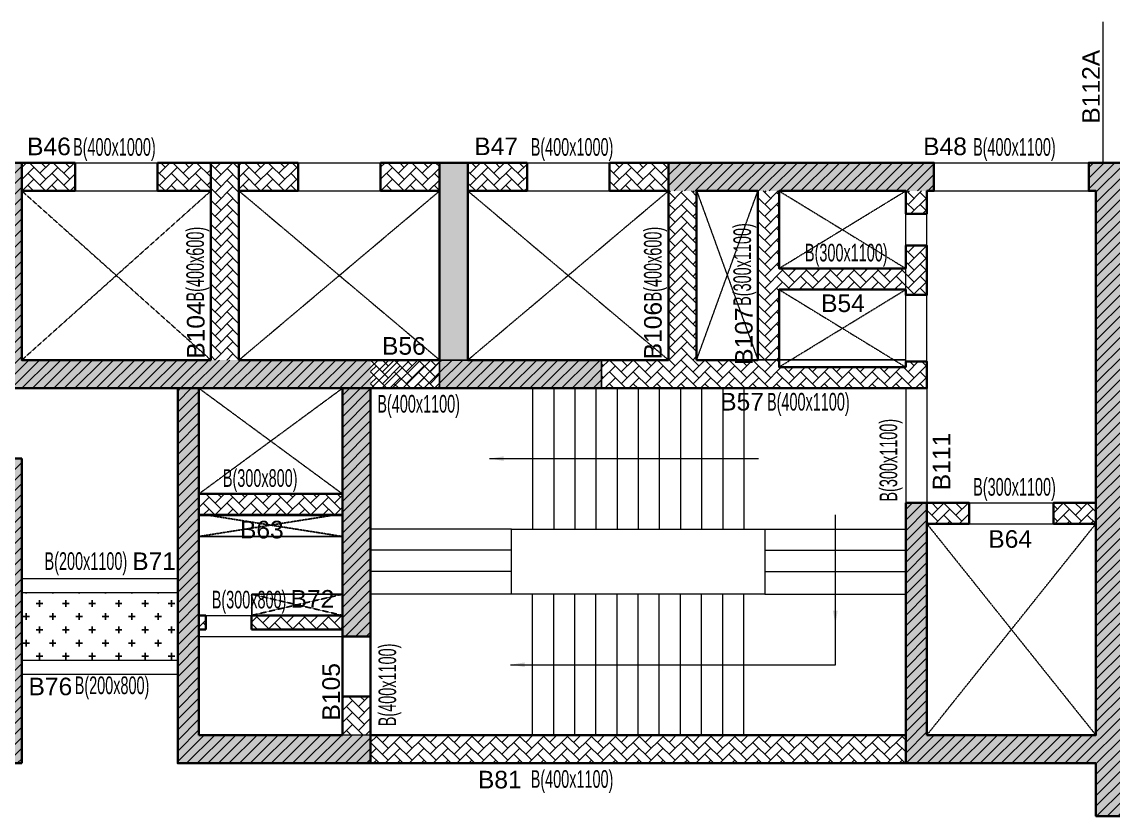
# Model space of a CAD drawing. Header units: millimetres. Extents: x 17 to 69461, y 78 to 32775.
# Drawn here: x 12389 to 27889, y 6497 to 17772 of the extents above; entities that cross this region are included whole.
import ezdxf
from ezdxf.enums import TextEntityAlignment as Align

# ---------------------------------------------------------------- set-up
doc = ezdxf.new("R2010")
doc.units = ezdxf.units.MM
doc.linetypes.add('HIDDEN', pattern=[0.375, 0.25, -0.125])
for name, color, linetype, lineweight in [('A-ANNO-DIMS', 8, 'Continuous', 15), ('A-DETL-MISC', 35, 'Continuous', 15), ('A-HIDD-ABVE', 8, 'HIDDEN', 20), ('S-BEAM', 7, 'Continuous', 18), ('S-BEAM-IDEN', 2, 'Continuous', 9), ('S-COL HATCH', 9, 'Continuous', 0), ('S-COLS', 5, 'Continuous', 35)]:
    doc.layers.add(name, color=color, linetype=linetype, lineweight=lineweight)
for name, color, linetype in [('Beam Nos', 7, 'Continuous'), ('changes', 7, 'Continuous'), ('CUTOUT', 4, 'Continuous'), ('SECTION LINE', 4, 'Continuous'), ('SUNK SLAB', 8, 'Continuous')]:
    doc.layers.add(name, color=color, linetype=linetype)
doc.styles.add('Dim.s & Anno.(Misc.)', font='ARIALN.TTF')
doc.styles.add('SC-BBS1', font='SansSerif')
doc.styles.add('Swis721 LtCn BT', font='swisscl.ttf', dxfattribs={"width": 0.9, "height": 233.355162})
doc.dimstyles.new('A-GFC-100', dxfattribs={"dimscale": 100, "dimtxt": 1.75, "dimasz": 1.5, "dimexe": 1.5, "dimexo": 0, "dimgap": 1, "dimtad": 1, "dimdsep": 46, "dimtxsty": 'Dim.s & Anno.(Misc.)', "dimblk": 'ARCHTICK', "dimcen": 0, "dimdle": 1.5, "dimclrd": 256, "dimclre": 8, "dimclrt": 6, "dimazin": 2, "dimtfac": 1, "dimtix": 1, "dimtmove": 2, "dimatfit": 3, "dimfxl": 1, "dimtolj": 1, "dimlwd": -1, "dimlwe": 9, "dimarcsym": 0})
pattern_1 = [(45, (-31890644.18, 20635841.75), (-75.1300955, 75.1300955), [])]
pattern_2 = [(45, (-31792792.5, 20735559.75), (0, 169.7056275), [360, -120]), (135, (-31792707.64, 20735644.6), (1e-14, 169.7056275), [360, -120])]
pattern_3 = [(45, (-31609283, 20752631.54), (0, 169.7056275), [360, -120]), (135, (-31609198.14, 20752716.4), (1e-14, 169.7056275), [360, -120])]

# ---------------------------------------------------------------- blocks, each defined once
blk = doc.blocks.new('A$Cebf64a2d')
at = {"layer": 'S-COL HATCH', "transparency": 33554687}
h = blk.add_hatch(dxfattribs=at)
h.set_pattern_fill('ANSI31', color=256, scale=850)
h.set_pattern_definition(pattern_1)
h.paths.add_polyline_path([(14479, 6075), (14479, 6475), (9525, 6475), (9525, 9275), (9125, 9275), (9125, 6075)])
h = blk.add_hatch(dxfattribs=at)
h.set_pattern_fill('ANSI31', color=256, scale=850)
h.set_pattern_definition(pattern_1)
h.paths.add_polyline_path([(18709, 9275), (22479, 9275), (22479, 8875), (18709, 8875)])
h = blk.add_hatch(dxfattribs=at)
h.set_pattern_fill('ANSI31', color=256, scale=850)
h.set_pattern_definition(pattern_1)
h.paths.add_polyline_path([(22379, 4450), (22079, 4450), (22079, 1150), (22079, 750), (24779, 750), (24779, 0), (25179, 0), (25179, 1150), (25179, 1150), (25179, 9275), (24679, 9275), (24679, 8875), (24779, 8875), (24779, 1150), (24779, 1150), (22379, 1150), (22379, 1150)])
h = blk.add_hatch(dxfattribs=at)
h.set_pattern_fill('ANSI31', color=256, scale=850)
h.set_pattern_definition(pattern_1)
h.paths.add_polyline_path([(15459, 6475), (14479, 6475), (14479, 6075), (15459, 6075)])
h = blk.add_hatch(dxfattribs=at)
h.set_pattern_fill('ANSI31', color=256, scale=850)
h.set_pattern_definition(pattern_1)
h.paths.add_polyline_path([(15459, 6475), (17759, 6475), (17759, 6075), (15459, 6075)])
h = blk.add_hatch(dxfattribs=at)
h.set_pattern_fill('ANSI31', color=256, scale=850)
h.set_pattern_definition(pattern_1)
h.paths.add_polyline_path([(12039, 6075), (11739, 6075), (11739, 750), (12039, 750), (14479, 750), (14479, 1150), (12039, 1150), (12039, 2850), (12039, 2850), (12039, 2850)])
h = blk.add_hatch(dxfattribs=at)
h.set_pattern_fill('ANSI31', color=256, scale=850)
h.set_pattern_definition(pattern_1)
h.paths.add_polyline_path([(14479, 6075), (14079, 6075), (14079, 6075), (14079, 4575), (14079, 4575), (14079, 4275), (14079, 2550), (14479, 2550)])
h = blk.add_hatch(dxfattribs=at)
h.set_pattern_fill('ANSI31', color=256, scale=850)
h.set_pattern_definition(pattern_1)
h.paths.add_polyline_path([(9525, 5075), (5875, 5075), (5875, 4775), (9225, 4775), (9225, 750), (9525, 750)])
at = {"layer": 'changes', "elevation": 0}
blk.add_lwpolyline([(15459, 6475), (17759, 6475), (17759, 6075), (15459, 6075)], close=True, dxfattribs=at)
at = {"layer": 'S-COLS'}
for p, q in [((9525, 5075), (5875, 5075)), ((9525, 5075), (9525, 750)), ((22079, 4450), (22079, 1150)), ((22379, 4450), (22379, 1150)), ((14079, 2550), (14479, 2550)), ((14079, 1700), (14479, 1700)), ((22079, 1150), (22079, 750)), ((9525, 750), (9225, 750))]:
    blk.add_line(p, q, dxfattribs=at)
at = {"layer": 'S-COLS', "elevation": 0}
for points in [[(18709, 9275), (22479, 9275), (22479, 8875), (22379, 8875), (22379, 8550), (22079, 8550), (22079, 8875), (21179, 8875), (20279, 8875), (20279, 7775), (22079, 7775), (22079, 8100), (22379, 8100), (22379, 7398), (22079, 7398), (22079, 7475), (20279, 7475), (20279, 6375), (21179, 6375), (22079, 6375), (22079, 6453), (22379, 6453), (22379, 6075), (20279, 6075), (20279, 6075), (9125, 6075)], [(9125, 9275), (9525, 9275), (9525, 6475), (12209, 6475), (12209, 9275)], [(12209, 9275), (12609, 9275)], [(12609, 9275), (12609, 6475), (15459, 6475), (15459, 9275)], [(15459, 9275), (15859, 9275)], [(15859, 9275), (15859, 6475), (18709, 6475), (18709, 9275)], [(25179, 1150), (25179, 9275), (24679, 9275), (24679, 8875), (24779, 8875), (24779, 1150), (22379, 1150)], [(11739, 6075), (11739, 750), (12039, 750)], [(12039, 1150), (12039, 6075)], [(14079, 6075), (14079, 1150)], [(14079, 750), (14479, 750), (14479, 6075)], [(22379, 4150), (22979, 4150), (22979, 4450), (22079, 4450)], [(24779, 4150), (24179, 4150), (24179, 4450), (24779, 4450)], [(12139, 2850), (12039, 2850)], [(12139, 2650), (12139, 2850)], [(12789, 2850), (12789, 2650)], [(14079, 2850), (12789, 2850)], [(12039, 2650), (12139, 2650)], [(12789, 2650), (14079, 2650)], [(14079, 1150), (12039, 1150)], [(22079, 1150), (14479, 1150), (14479, 750), (24779, 750)], [(24779, 750), (24779, 0), (25179, 0), (25179, 1150)], [(12039, 750), (14079, 750)]]:
    blk.add_lwpolyline(points, dxfattribs=at)
for points in [[(19109, 6475), (19979, 6475), (19979, 8875), (19109, 8875)], [(14079, 4575), (12039, 4575), (12039, 4275), (14079, 4275)]]:
    blk.add_lwpolyline(points, close=True, dxfattribs=at)
blk = doc.blocks.new('_ARCHTICK')
at = {"color": 0, "linetype": 'ByBlock', "const_width": 0.15}
blk.add_lwpolyline([(-0.5, -0.5), (0.5, 0.5)], dxfattribs=at)
blk = doc.blocks.new('A$C2f35dc8c')
at = {"layer": 'S-COL HATCH', "transparency": 33554687}
h = blk.add_hatch(color=256, dxfattribs=at)
h.dxf.hatch_style = 1
h.paths.add_polyline_path([(14479, 6075), (14479, 6475), (9525, 6475), (9525, 9275), (9125, 9275), (9125, 6075)])
at = {"layer": 'S-COL HATCH'}
h = blk.add_hatch(dxfattribs=at)
h.set_pattern_fill('AR-HBONE', color=256, scale=30)
h.set_pattern_definition(pattern_3)
h.paths.add_polyline_path([(10283, 8875), (10283, 9275), (9525, 9275), (9525, 8875)])
h = blk.add_hatch(dxfattribs=at)
h.set_pattern_fill('AR-HBONE', color=256, scale=30)
h.set_pattern_definition(pattern_3)
h.paths.add_polyline_path([(12209, 9275), (11453, 9275), (11453, 8875), (12209, 8875)])
h = blk.add_hatch(dxfattribs=at)
h.set_pattern_fill('AR-HBONE', color=256, scale=30)
h.set_pattern_definition(pattern_2)
h.paths.add_polyline_path([(12209, 6475), (12609, 6475), (12609, 9275), (12209, 9275)])
h = blk.add_hatch(dxfattribs=at)
h.set_pattern_fill('AR-HBONE', color=256, scale=30)
h.set_pattern_definition(pattern_3)
h.paths.add_polyline_path([(13450, 9275), (12609, 9275), (12609, 8875), (13450, 8875)])
h = blk.add_hatch(dxfattribs=at)
h.set_pattern_fill('AR-HBONE', color=256, scale=30)
h.set_pattern_definition(pattern_3)
h.paths.add_polyline_path([(15460, 8875), (15460, 9275), (14620, 9275), (14620, 8875)])
at = {"layer": 'S-COL HATCH', "transparency": 33554687}
h = blk.add_hatch(color=256, dxfattribs=at)
h.dxf.hatch_style = 1
h.paths.add_polyline_path([(15459, 9275), (15859, 9275), (15859, 6475), (15459, 6475)])
at = {"layer": 'S-COL HATCH'}
h = blk.add_hatch(dxfattribs=at)
h.set_pattern_fill('AR-HBONE', color=256, scale=30)
h.set_pattern_definition(pattern_3)
h.paths.add_polyline_path([(16700, 8875), (16700, 9275), (15860, 9275), (15860, 8875)])
h = blk.add_hatch(dxfattribs=at)
h.set_pattern_fill('AR-HBONE', color=256, scale=30)
h.set_pattern_definition(pattern_3)
h.paths.add_polyline_path([(18710, 8875), (18710, 9275), (17870, 9275), (17870, 8875), (18200, 8875)])
at = {"layer": 'S-COL HATCH', "transparency": 33554687}
h = blk.add_hatch(color=256, dxfattribs=at)
h.dxf.hatch_style = 1
h.paths.add_polyline_path([(18709, 9275), (22479, 9275), (22479, 8875), (18709, 8875)])
h = blk.add_hatch(color=256, dxfattribs=at)
h.dxf.hatch_style = 1
h.paths.add_polyline_path([(22379, 4450), (22079, 4450), (22079, 1150), (22079, 750), (24779, 750), (24779, 0), (25179, 0), (25179, 1150), (25179, 1150), (25179, 9275), (24679, 9275), (24679, 8875), (24779, 8875), (24779, 1150), (24779, 1150), (22379, 1150), (22379, 1150)])
at = {"layer": 'S-COL HATCH'}
h = blk.add_hatch(dxfattribs=at)
h.set_pattern_fill('AR-HBONE', color=256, scale=30)
h.set_pattern_definition(pattern_2)
h.paths.add_polyline_path([(19979, 8875), (20279, 8875), (20279, 7775), (22079, 7775), (22079, 8100), (22379, 8100), (22379, 7398), (22079, 7398), (22079, 7475), (20279, 7475), (20279, 6375), (22079, 6375), (22079, 6453), (22379, 6453), (22379, 6075), (17759, 6075), (17759, 6475), (19979, 6475)])
h = blk.add_hatch(dxfattribs=at)
h.set_pattern_fill('AR-HBONE', color=256, scale=30)
h.set_pattern_definition(pattern_2)
h.paths.add_polyline_path([(18709, 6475), (19109, 6475), (19109, 8875), (18709, 8875)])
h = blk.add_hatch(dxfattribs=at)
h.set_pattern_fill('AR-HBONE', color=256, scale=30)
h.set_pattern_definition(pattern_2)
h.paths.add_polyline_path([(22079, 8875), (22379, 8875), (22379, 8550), (22079, 8550)])
h = blk.add_hatch(dxfattribs=at)
h.set_pattern_fill('AR-HBONE', color=256, scale=30)
h.set_pattern_definition(pattern_2)
h.paths.add_polyline_path([(15459, 6475), (14479, 6475), (14479, 6075), (15459, 6075)])
at = {"layer": 'S-COL HATCH', "transparency": 33554687}
h = blk.add_hatch(color=256, dxfattribs=at)
h.dxf.hatch_style = 1
h.paths.add_polyline_path([(15459, 6475), (17759, 6475), (17759, 6075), (15459, 6075)])
h = blk.add_hatch(color=256, dxfattribs=at)
h.dxf.hatch_style = 1
h.paths.add_polyline_path([(12039, 6075), (11739, 6075), (11739, 750), (12039, 750), (14479, 750), (14479, 1150), (12039, 1150), (12039, 2850), (12039, 2850), (12039, 2850)])
h = blk.add_hatch(color=256, dxfattribs=at)
h.dxf.hatch_style = 1
h.paths.add_polyline_path([(14479, 6075), (14079, 6075), (14079, 6075), (14079, 4575), (14079, 4575), (14079, 4275), (14079, 2550), (14479, 2550)])
h = blk.add_hatch(color=256, dxfattribs=at)
h.dxf.hatch_style = 1
h.paths.add_polyline_path([(9525, 5075), (5875, 5075), (5875, 4775), (9225, 4775), (9225, 750), (9525, 750)])
at = {"layer": 'S-COL HATCH'}
h = blk.add_hatch(dxfattribs=at)
h.set_pattern_fill('AR-HBONE', color=256, scale=30)
h.set_pattern_definition(pattern_2)
h.paths.add_polyline_path([(14079, 4575), (12039, 4575), (12039, 4275), (14079, 4275)])
h = blk.add_hatch(dxfattribs=at)
h.set_pattern_fill('AR-HBONE', color=256, scale=30)
h.set_pattern_definition([(45, (-31792792.5, 20683630.75), (0, 169.7056275), [360, -120]), (135, (-31792707.64, 20683715.6), (1e-14, 169.7056275), [360, -120])])
h.paths.add_polyline_path([(22979, 4150), (22979, 4450), (22379, 4450), (22379, 4150)])
h.paths.add_polyline_path([(24779, 4150), (24779, 4450), (24179, 4450), (24179, 4150)])
h = blk.add_hatch(dxfattribs=at)
h.set_pattern_fill('AR-HBONE', color=256, scale=30)
h.set_pattern_definition(pattern_2)
h.paths.add_polyline_path([(12139, 2850), (12039, 2850), (12039, 2650), (12139, 2650)])
h = blk.add_hatch(dxfattribs=at)
h.set_pattern_fill('AR-HBONE', color=256, scale=30)
h.set_pattern_definition(pattern_2)
h.paths.add_polyline_path([(12789, 2850), (12789, 2650), (14079, 2650), (14079, 2850)])
h = blk.add_hatch(dxfattribs=at)
h.set_pattern_fill('AR-HBONE', color=256, scale=30)
h.set_pattern_definition(pattern_2)
h.paths.add_polyline_path([(14479, 1700), (14079, 1700), (14079, 1150), (14479, 1150)])
h = blk.add_hatch(dxfattribs=at)
h.set_pattern_fill('AR-HBONE', color=256, scale=30)
h.set_pattern_definition(pattern_2)
h.paths.add_polyline_path([(14479, 1150), (22079, 1150), (22079, 750), (14479, 750)])
at = {"layer": 'changes', "elevation": 0}
blk.add_lwpolyline([(15459, 6475), (17759, 6475), (17759, 6075), (15459, 6075)], close=True, dxfattribs=at)
at = {"layer": 'S-BEAM', "linetype": 'HIDDEN'}
blk.add_line((15859, 9275, 0), (16675, 9275, 0), dxfattribs=at)
at = {"layer": 'S-COLS'}
for p, q in [((9525, 9275, 0), (10283, 9275, 0)), ((10283, 8875, 0), (10283, 9275, 0)), ((11453, 9275, 0), (11453, 8875, 0)), ((11453, 9275, 0), (12209, 9275, 0)), ((12609, 9275, 0), (13450, 9275, 0)), ((13450, 8875, 0), (13450, 9275, 0)), ((14620, 9275, 0), (14620, 8875, 0)), ((16700, 8875, 0), (16700, 9275, 0)), ((17870, 9275, 0), (17870, 8875, 0)), ((17870, 9275, 0), (18709, 9275, 0)), ((10283, 8875, 0), (9525, 8875, 0)), ((11453, 8875, 0), (12209, 8875, 0)), ((12609, 8875, 0), (13450, 8875, 0)), ((14620, 8875, 0), (15459, 8875, 0)), ((15859, 8875, 0), (16700, 8875, 0)), ((17870, 8875, 0), (18709, 8875, 0)), ((9525, 5075, 0), (5875, 5075, 0)), ((9525, 5075, 0), (9525, 750, 0)), ((22079, 4450, 0), (22079, 1150, 0)), ((22379, 4450, 0), (22379, 1150, 0)), ((14079, 2550, 0), (14479, 2550, 0)), ((14079, 1700, 0), (14479, 1700, 0)), ((22079, 1150, 0), (22079, 750, 0)), ((9525, 750, 0), (9225, 750, 0))]:
    blk.add_line(p, q, dxfattribs=at)
at = {"layer": 'S-COLS', "elevation": 0}
for points in [[(18709, 9275), (22479, 9275), (22479, 8875), (22379, 8875), (22379, 8550), (22079, 8550), (22079, 8875), (21179, 8875), (20279, 8875), (20279, 7775), (22079, 7775), (22079, 8100), (22379, 8100), (22379, 7398), (22079, 7398), (22079, 7475), (20279, 7475), (20279, 6375), (21179, 6375), (22079, 6375), (22079, 6453), (22379, 6453), (22379, 6075), (20279, 6075), (20279, 6075), (9125, 6075)], [(9125, 9275), (9525, 9275), (9525, 6475), (12209, 6475), (12209, 9275)], [(12209, 9275), (12609, 9275)], [(12609, 9275), (12609, 6475), (15459, 6475), (15459, 9275)], [(15459, 9275), (15859, 9275)], [(15859, 9275), (15859, 6475), (18709, 6475), (18709, 9275)], [(25179, 1150), (25179, 9275), (24679, 9275), (24679, 8875), (24779, 8875), (24779, 1150), (22379, 1150)], [(11739, 6075), (11739, 750), (12039, 750)], [(12039, 1150), (12039, 6075)], [(14079, 6075), (14079, 1150)], [(14079, 750), (14479, 750), (14479, 6075)], [(22379, 4150), (22979, 4150), (22979, 4450), (22079, 4450)], [(24779, 4150), (24179, 4150), (24179, 4450), (24779, 4450)], [(12139, 2850), (12039, 2850)], [(12139, 2650), (12139, 2850)], [(12789, 2850), (12789, 2650)], [(14079, 2850), (12789, 2850)], [(12039, 2650), (12139, 2650)], [(12789, 2650), (14079, 2650)], [(14079, 1150), (12039, 1150)], [(22079, 1150), (14479, 1150), (14479, 750), (24779, 750)], [(24779, 750), (24779, 0), (25179, 0), (25179, 1150)], [(12039, 750), (14079, 750)]]:
    blk.add_lwpolyline(points, dxfattribs=at)
for points in [[(19109, 6475), (19979, 6475), (19979, 8875), (19109, 8875)], [(14079, 4575), (12039, 4575), (12039, 4275), (14079, 4275)]]:
    blk.add_lwpolyline(points, close=True, dxfattribs=at)
blk = doc.blocks.new('A$C80c03267')
at = {"layer": 'CUTOUT', "color": 8, "linetype": 'HIDDEN'}
for p, q in [((9089, -8405), (7190, -8705)), ((7331, -8405), (9230, -8705)), ((9230, -9525), (7940, -9825)), ((7940, -9525), (9230, -9825))]:
    blk.add_line(p, q, dxfattribs=at)
at = {"layer": 'CUTOUT'}
for points in [[(7190, -8405), (9230, -8405), (9230, -8705), (7190, -8705)], [(7940, -9525), (9230, -9525), (9230, -9825), (7940, -9825)]]:
    blk.add_lwpolyline(points, close=True, dxfattribs=at)

msp = doc.modelspace()

# ---------------------------------------------------------------- hatches: boundary and pattern name
at = {"layer": 'SUNK SLAB'}
h = msp.add_hatch(dxfattribs=at)
h.set_pattern_fill('CROSS', color=8, scale=750, style=0)
h.set_pattern_definition([(0, (-31349594.92, 21123704.2), (187.5, 187.5), [93.75, -281.25]), (90, (-31349548.04, 21123657.32), (-187.5, 187.5), [93.75, -281.25])])
h.paths.add_polyline_path([(14603.4, 8712.3), (14603.4, 9672.3), (12389, 9672.3), (12389, 8712.3)])

# ---------------------------------------------------------------- linework, layer by layer
at = {"layer": 'A-ANNO-DIMS', "ltscale": 500, "elevation": 0}
msp.add_lwpolyline([(23153.3, 8647.1), (23943.3, 8647.1), (23943.3, 9212.1)], dxfattribs=at)
at = {"layer": 'A-DETL-MISC'}
for p, q in [((19643.3, 12572.3), (19643.3, 10572.3)), ((19943.3, 12572.3), (19943.3, 10572.3)), ((20243.3, 12572.3), (20243.3, 10572.3)), ((20543.3, 12572.3), (20543.3, 10572.3)), ((20843.3, 12572.3), (20843.3, 10572.3)), ((21143.3, 12572.3), (21143.3, 10572.3)), ((21443.3, 12572.3), (21443.3, 10572.3)), ((21743.3, 12572.3), (21743.3, 10572.3)), ((22043.3, 12572.3), (22043.3, 10572.3)), ((22343.3, 12572.3), (22343.3, 10572.3)), ((22643.3, 12572.2), (22643.3, 10572.3)), ((19643.3, 7647.1), (19643.3, 9647.1)), ((19943.3, 7647.1), (19943.3, 9647.1)), ((20243.3, 7647.1), (20243.3, 9647.1)), ((20543.3, 7647.1), (20543.3, 9647.1)), ((20843.3, 7647.1), (20843.3, 9647.1)), ((21143.3, 7647.1), (21143.3, 9647.1)), ((21443.3, 7647.1), (21443.3, 9647.1)), ((21743.3, 7647.1), (21743.3, 9647.1)), ((22043.3, 7647.1), (22043.3, 9647.1)), ((22343.3, 7647.1), (22343.3, 9647.1)), ((22643.3, 7647.2), (22643.3, 9647.1))]:
    msp.add_line(p, q, dxfattribs=at)
at = {"layer": 'A-DETL-MISC', "elevation": 0}
for points in [[(19343.3, 10572.3), (17343.3, 10572.3)], [(22943.3, 10572.3), (24943.3, 10572.3)], [(19343.3, 10272.3), (17343.3, 10272.3)], [(22943.3, 10272.3), (24943.3, 10272.3)], [(19343.3, 9972.3), (17343.3, 9972.3)], [(22943.3, 9972.3), (24943.3, 9972.3)], [(19343.3, 9647.1), (17343.3, 9647.1)], [(22943.3, 9647.1), (24943.3, 9647.1)]]:
    msp.add_lwpolyline(points, dxfattribs=at)
msp.add_lwpolyline([(22943.3, 10572.3), (22943.3, 9647.1), (19343.3, 9647.1), (19343.3, 10572.3)], close=True, dxfattribs=at)
at = {"layer": 'A-HIDD-ABVE', "linetype": 'HIDDEN'}
for p, q in [((12389, 15372.3), (15073.3, 12972.3)), ((12389, 12972.3), (15073.3, 15372.3)), ((15473.3, 15372.3), (18323.3, 12972.3)), ((15473.3, 12972.3), (18323.3, 15372.3)), ((18723.3, 15372.3), (21573.3, 12972.3)), ((18723.3, 12972.3), (21573.3, 15372.3)), ((21973.3, 15372.3), (22843.3, 12972.3)), ((21973.3, 12972.3), (22843.3, 15372.3)), ((23143.3, 15372.3), (24943.3, 14272.3)), ((23143.3, 14272.3), (24943.3, 15372.3)), ((23143.3, 13972.3), (24943.3, 12872.3)), ((23143.3, 12872.3), (24943.3, 13972.3)), ((14903.4, 12572.3, 0), (16943.3, 11072.3)), ((14903.4, 11072.3), (16943.4, 12572.3)), ((25243.3, 10647.1), (27643.3, 7647.1)), ((25243.4, 7647.1), (27643.3, 10647.1))]:
    msp.add_line(p, q, dxfattribs=at)
at = {"layer": 'S-BEAM', "linetype": 'HIDDEN'}
for p, q in [((27743.3, 17772.3), (27743.3, 15772.3)), ((12389, 15772.3), (15073.3, 15772.3)), ((15473.3, 15772.3), (18323.3, 15772.3)), ((19563.3, 15772.3), (21573.3, 15772.3)), ((25343.4, 15772.3), (27543.3, 15772.3)), ((25243.3, 12949.8), (25243.3, 15372.3)), ((25343.4, 15372.3), (27543.3, 15372.3)), ((25243.3, 12572.3), (25243.3, 10947.1)), ((25843.3, 10947.1), (27043.3, 10947.1)), ((12389, 9872.3), (14603.4, 9872.3)), ((14903.4, 9047.1), (16943.3, 9047.1))]:
    msp.add_line(p, q, dxfattribs=at)
at = {"layer": 'S-BEAM'}
for p, q in [((12389, 15372.3), (15073.3, 15372.3)), ((15473.3, 15372.3), (18323.3, 15372.3)), ((18723.3, 15372.3), (21573.3, 15372.3)), ((24943.3, 12949.8), (24943.3, 15372.3)), ((24943.3, 12572.3), (24943.3, 10947.1)), ((25843.3, 10647.1), (27043.3, 10647.1)), ((12389, 9672.3), (14603.4, 9672.3)), ((15003.4, 9347.1), (15653.4, 9347.1)), ((12389, 8712.3), (14603.4, 8712.3)), ((12389, 8512.3), (14603.4, 8512.3))]:
    msp.add_line(p, q, dxfattribs=at)
at = {"layer": 'S-COL HATCH'}
msp.add_line((16943.3, 8197.2), (17343.3, 8197.2), dxfattribs=at)
at = {"layer": 'S-COL HATCH', "elevation": 0}
msp.add_lwpolyline([(17343.3, 7647.1), (16943.3, 7647.1), (16943.3, 8197.2), (17343.3, 8197.2)], close=True, dxfattribs=at)
at = {"layer": 'S-COLS'}
msp.add_line((17484, 15772.3), (19564, 15772.3), dxfattribs=at)
at = {"layer": 'SECTION LINE'}
msp.add_line((22843.3, 12972.3), (24943.3, 12972.3), dxfattribs=at)

# ---------------------------------------------------------------- block references
at = {"layer": 'Beam Nos'}
msp.add_blockref('A$C80c03267', (7713.8, 19172.3), dxfattribs=at)
at = {"layer": 'changes'}
for name in ['A$C2f35dc8c', 'A$Cebf64a2d']:
    msp.add_blockref(name, (2864, 6497.1), dxfattribs=at)

# ---------------------------------------------------------------- texts
at = {"layer": 'Beam Nos', "style": 'SC-BBS1'}
for s, p in [('B112A', (27774.2, 16850.8, 0)), ('B104', (15059.1, 13397.3)), ('B106', (21551.8, 13389.3)), ('B107', (22843.3, 13310.8)), ('B111', (25651.5, 11531.3)), ('B105', (16981.8, 8262.3))]:
    msp.add_text(s, height=250, rotation=90, dxfattribs=at).set_placement(p, align=Align.BOTTOM_CENTER)
for s, p in [('B46', (12774.5, 15804.3)), ('B47', (19125.5, 15805.3)), ('B48', (25501, 15805.3)), ('B54', (24051.7, 13578.2)), ('B56', (17815.5, 12972.3)), ('B57', (22618.2, 12180.1)), ('B63', (15797.5, 10364.9)), ('B64', (26425.7, 10231.2)), ('B71', (14267.5, 9915.8)), ('B72', (16515.9, 9381.8)), ('B76', (12794.2, 8138.3)), ('B81', (19177.5, 6816.1))]:
    msp.add_text(s, height=250, dxfattribs=at).set_placement(p, align=Align.BOTTOM_CENTER)
at = {"layer": 'S-BEAM-IDEN', "style": 'Swis721 LtCn BT', "width": 0.8}
for s, rotation, p in [('B(400x1000)', 360, (13116.7, 15871.7)), ('B(400x1000)', 360, (19616.7, 15871.7)), ('B(400x1100)', 360, (25898.8, 15871.7)), ('B(300x1100)', 90, (22745.2, 13740.4, 0)), ('B(400x600)', 90, (14975.2, 13803.1, 0)), ('B(400x600)', 90, (21475.2, 13803.1, 0)), ('B(300x1100)', 360, (23511.7, 14371.7, 0)), ('B(400x1100)', 360, (17438.2, 12225.6)), ('B(400x1100)', 360, (22972.9, 12254.5)), ('B(300x1100)', 90, (24821.9, 10962.5)), ('B(300x800)', 360, (15244.5, 11171.7)), ('B(300x1100)', 360, (25901.1, 11046.5)), ('B(200x1100)', 360, (12712, 9992.9)), ('B(300x800)', 360, (15086.5, 9446.5)), ('B(400x1100)', 90, (17704.5, 7773.2)), ('B(200x800)', 360, (13140.3, 8229.9)), ('B(400x1100)', 360, (19616.7, 6899.8, 0))]:
    msp.add_text(s, height=250, rotation=rotation, dxfattribs=at).set_placement(p)

# ---------------------------------------------------------------- leaders
at = {"layer": 'A-ANNO-DIMS', "ltscale": 500}
for points in [[(19031.7, 11572.3), (22853.3, 11572.3)], [(23943.3, 9212.1), (23943.4, 10773.5)], [(19331.7, 8647.1), (23153.3, 8647.1)]]:
    msp.add_leader(points, dimstyle='A-GFC-100', override={"dimasz": 2, "dimtad": 0, "dimfxl": 0.18, "dimarcsym": 1}, dxfattribs=at)

doc.saveas('drawing.dxf')
